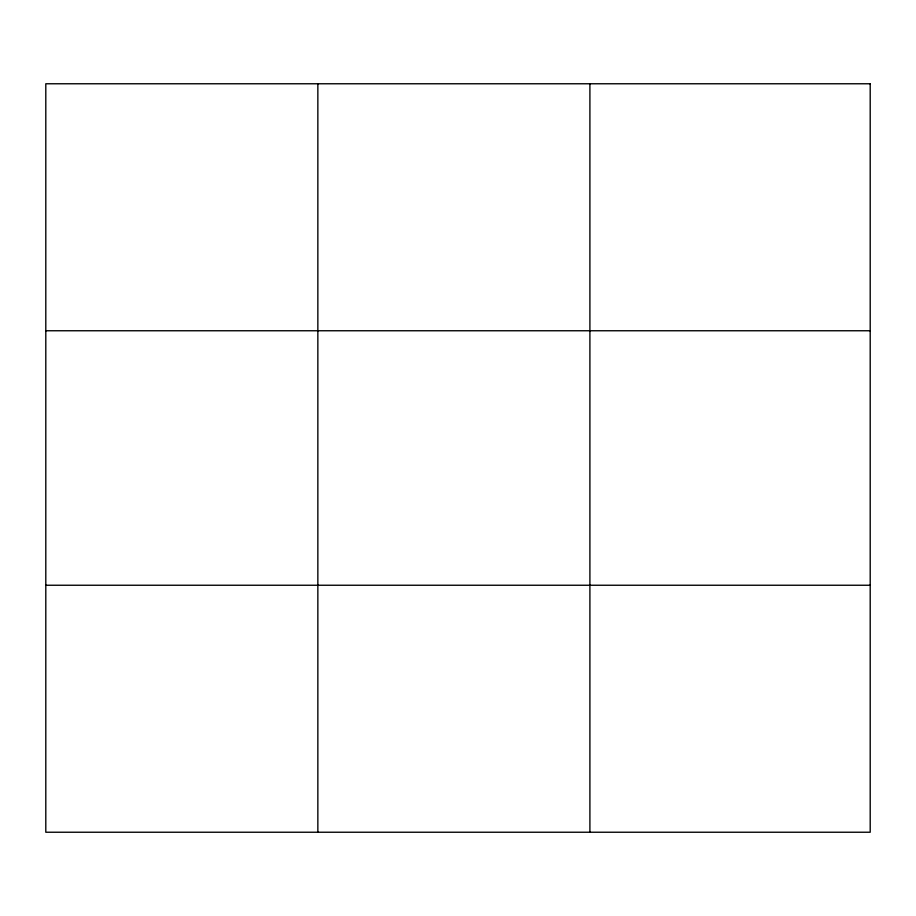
<?xml version="1.0" encoding="UTF-8"?>
<svg xmlns="http://www.w3.org/2000/svg" width="916" height="916" viewBox="0 0 916 916"><rect width="100%" height="100%" fill="white"/><g stroke="black" fill="none" stroke-linecap="round" stroke-linejoin="round"><path stroke-width="1.37" d="M317.852 83.768L317.852 832.232M589.904 83.768L589.904 832.232M45.8 330.756L870.2 330.756M45.8 585.244L870.2 585.244M870.2 83.768L870.2 832.232L45.8 832.232L45.8 83.768L870.2 83.768"/></g></svg>
